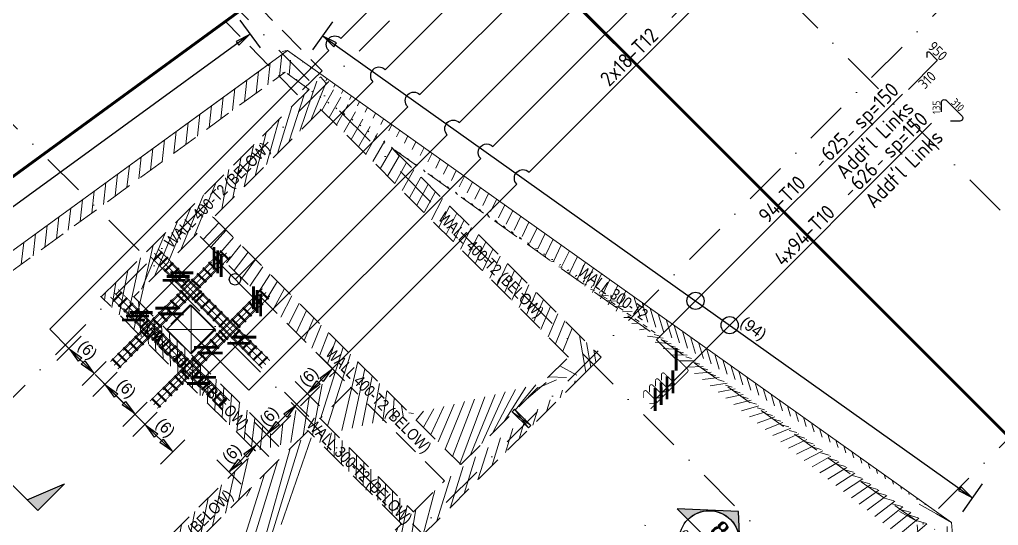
# Model space of a CAD drawing. Extents: x 660761725 to 1323371458, y 2734871439 to 5470067957.
# Drawn here: x 661932779 to 661949867, y 2735074902 to 2735083737 of the extents above; entities that cross this region are included whole.
import ezdxf
from ezdxf.enums import TextEntityAlignment as Align

# ---------------------------------------------------------------- set-up
doc = ezdxf.new("R2010")
doc.units = 0
for name, pattern in [('AXES', [1.95, 1.2, -0.25, 0.25, -0.25]), ('CENTER2', [28.575000000000003, 19.05, -3.175, 3.175, -3.175]), ('Hidden', [714.375, 476.25, -238.125]), ('sbp_axis_short', [10, 5, -2.5, 0, -2.5])]:
    doc.linetypes.add(name, pattern=pattern)
doc.layers.add('A-DETL', color=5, linetype='Continuous', lineweight=9, true_color=0x0000ff)
for name, color, linetype, lineweight in [('A-FLOR', 7, 'Continuous', 15), ('A-FLOR-PATT', 7, 'Continuous', 15), ('A-GENM', 7, 'Continuous', 9), ('A-ROOF', 7, 'Continuous', 15), ('A-WALL', 7, 'Continuous', 15), ('A-WALL-IDEN', 7, 'Continuous', 9), ('S-GRID', 7, 'Continuous', 9), ('S-MATCH LNE', 5, 'CENTER2', 40), ('S-STRS', 7, 'Continuous', 9)]:
    doc.layers.add(name, color=color, linetype=linetype, lineweight=lineweight)
for name, color, linetype in [('S-AXIS', 20, 'AXES'), ('S-RBAR-T10', 11, 'Continuous'), ('S-RBAR-T12', 151, 'Continuous'), ('S-RBAR-T20', 10, 'Continuous'), ('S-RDIMO', 8, 'Continuous'), ('S-RSYMB', 7, 'Continuous'), ('S-SCEL-INDT', 222, 'Continuous'), ('S-SIMPLETEXT', 7, 'Continuous'), ('S-TXT', 3, 'Continuous')]:
    doc.layers.add(name, color=color, linetype=linetype)
doc.styles.add('Arial Narrow_1', font='ARIALN.TTF', dxfattribs={"height": 199.9999999999998})
doc.styles.add('ARMACAD', font='isocp.shx')
doc.styles.add('ROMANS', font='romans.shx')
doc.styles.add('ROMANT', font='romant')
pattern_1 = [(74.99999999999999, (0, 0), (-153.3407249233896, 41.08752341002518), [])]

# ---------------------------------------------------------------- blocks, each defined once
blk = doc.blocks.new('I am… All Range.')
at = {"layer": 'S-GRID', "color": 8, "linetype": 'sbp_axis_short', "lineweight": 13, "ltscale": 150}
for p, q in [((662699205.5044558, 2734567163.969937), (662676662.055647, 2734589707.418746)), ((662618010.1861551, 2734519029.21969), (662684113.7569702, 2734585132.790505)), ((662671765.3411871, 2734584810.704287), (662694307.7183684, 2734562268.327105)), ((662668795.4927062, 2734581840.855805), (662691337.8698875, 2734559298.478624)), ((662622712.44625, 2734514326.959595), (662688816.0170653, 2734580430.53041)), ((662627061.1529542, 2734509978.252891), (662693164.7237693, 2734576081.823706))]:
    blk.add_line(p, q, dxfattribs=at)
blk = doc.blocks.new('*U1141')
at = {"layer": 'S-SCEL-INDT'}
blk.add_line((-1.598034076772778e-05, -9.017526509425661), (-4.236298395894313e-05, 0), dxfattribs=at)
blk.add_lwpolyline([(-1.598034251388655e-05, -9.017526509426535), (-2.729673832266011e-05, -5.517526509764139), (8.74998401881464, -9.017498218424205), (-1.598034251388655e-05, -9.017526509426535)], dxfattribs=at)
blk.add_solid([(8.749984018815223, -9.017498218424496), (-1.598034076772778e-05, -9.017526509423043), (4.374978361036412, -7.267512364094754), (-2.729674239717861e-05, -5.517526509763265)], dxfattribs=at)
blk = doc.blocks.new('*U1143')
at = {"layer": 'S-SCEL-INDT'}
h = blk.add_hatch(color=256, dxfattribs=at)
edge = h.paths.add_edge_path()
edge.add_line((7.000001906104444, 2.263283386128023e-05), (10.50000190576247, 3.394924715394154e-05))
edge.add_line((10.50000190576247, 3.394924715394154e-05), (-2.921335544670001e-05, 9.624999999075953))
edge.add_line((-2.921335544670001e-05, 9.624999999075953), (-10.49999809220753, -3.394923260202631e-05))
edge.add_line((-10.49999809220753, -3.394923260202631e-05), (-6.999998092549504, -2.263281203340739e-05))
edge.add_arc((1.90677747013979e-06, 1.091277068709939e-11), 6.999999999363562, 0.00018525217620890544, 180.0001852521762, ccw=False)
at = {"layer": 'S-SCEL-INDT', "color": 2, "linetype": 'Continuous'}
blk.add_line((-6.999999999228748, 4.272327350918204e-05), (6.999999999228748, -4.272327350918204e-05), dxfattribs=at)
at = {"layer": 'S-SCEL-INDT'}
blk.add_line((13.40845287412958, 4.901550710201263e-05), (7.000001906104444, 2.263283386128023e-05), dxfattribs=at)
blk.add_lwpolyline([(7.000001906104444, 2.263283386128023e-05), (10.50000190576247, 3.394924715394154e-05), (-2.921335544670001e-05, 9.624999999075953), (-10.49999809220753, -3.394923260202631e-05), (-6.999998092549504, -2.263281203340739e-05, -0.9999999999999999)], format="xyb", close=True, dxfattribs=at)
for centre, radius in [((0, 0), 6.999999999370188), ((0, -1.906788384076208e-06), 6.99999999936)]:
    blk.add_circle(centre, radius, dxfattribs=at)
at = {"layer": 'S-SCEL-INDT', "linetype": 'Continuous', "style": 'ROMANT', "flags": 8}
for rotation, p in [(359.9998251523294, (-9.533905540592968e-07, 3.499999999687137)), (0.0001748476705820678, (9.533905540592968e-07, 3.499943417606119))]:
    blk.add_attdef('01', text='', height=4, rotation=rotation, dxfattribs=at).set_placement(p, align=Align.MIDDLE_CENTER)
at = {"layer": 'S-SCEL-INDT', "color": 3, "linetype": 'Continuous', "style": 'ROMANS', "flags": 8}
for rotation, p in [(359.9998251523294, (0, -2.974065839854546)), (0.0001748476705820678, (0, -2.97412474701559))]:
    blk.add_attdef('-', text='', height=2, rotation=rotation, dxfattribs=at).set_placement(p, align=Align.MIDDLE_CENTER)
blk = doc.blocks.new('I am… Limitless.')
at = {"layer": 'S-SCEL-INDT', "xscale": 75.00000000000088, "yscale": 75.00000000000088, "zscale": 75.00000000000088, "rotation": 45.05050549450826}
blk.add_blockref('*U1141', (662385171.0193509, 2734571946.78898), dxfattribs=at)
at = {"layer": 'S-TXT', "color": 134}
ref = blk.add_blockref('*U1143', (662397370.128556, 2734570939.46886), dxfattribs=dict(at, xscale=75.00000000000004, yscale=75.00000000000004, zscale=75.00000000000004, rotation=314.9998012006552))
ref.add_attrib('-', '0502564', dxfattribs={"layer": 'S-SCEL-INDT', "color": 3, "linetype": 'Continuous', "height": 150, "rotation": 314.9999734367988, "style": 'ROMANS'}).set_placement((662397212.4012254, 2734570781.742625), align=Align.MIDDLE_CENTER)
ref.add_attrib('01', '8', dxfattribs={"layer": 'S-SCEL-INDT', "linetype": 'Continuous', "height": 300.0000000000001, "rotation": 314.9999734367988, "style": 'ROMANT'}).set_placement((662397555.74178, 2734571125.080695), align=Align.MIDDLE_CENTER)
blk = doc.blocks.new('I am… Atomic.')
at = {"layer": 'A-FLOR-PATT', "transparency": 33554600}
h = blk.add_hatch(dxfattribs=at)
h.set_pattern_fill('ANSI31', color=8, scale=50, angle=30, style=0)
h.set_pattern_definition(pattern_1)
edge = h.paths.add_edge_path()
edge.add_line((662389967.6433319, 2734579123.010657), (662390007.8012236, 2734579503.468677))
edge.add_line((662342114.705975, 2734544592.546931), (662390007.8012234, 2734579503.468677))
edge.add_line((662363195.8073889, 2734559608.047176), (662389967.7690635, 2734579123.040917))
edge.add_line((662362417.6524743, 2734559040.823584), (662363719.8899552, 2734559990.06879))
edge.add_line((662346720.4841449, 2734547598.623516), (662362783.6519626, 2734559307.613063))
edge.add_line((662345821.5310795, 2734546943.346041), (662347578.010761, 2734548223.703842))
edge.add_line((662342292.6126368, 2734544370.997322), (662346307.4227723, 2734547297.529027))
edge.add_line((662325865.2845687, 2734528370.671522), (662342114.6925843, 2734544592.5523))
edge.add_line((662340490.7204528, 2734542572.157625), (662342149.9785906, 2734544228.604904))
edge.add_line((662339422.0417168, 2734541505.28928), (662341320.3495216, 2734543400.381265))
edge.add_line((662336597.6306283, 2734538685.662872), (662340136.8031961, 2734542218.839921))
edge.add_line((662332705.8949801, 2734534800.520002), (662336243.7133716, 2734538332.345168))
edge.add_line((662332253.0745114, 2734534348.466631), (662332782.9359009, 2734534877.430412))
edge.add_line((662326312.3910785, 2734528417.846987), (662332351.9776915, 2734534447.202265))
edge.add_line((662325865.2845687, 2734528370.671522), (662326312.3910785, 2734528417.846987))
h = blk.add_hatch(dxfattribs=at)
h.set_pattern_fill('ANSI31', color=8, scale=50, angle=30, style=0)
h.set_pattern_definition(pattern_1)
edge = h.paths.add_edge_path()
edge.add_line((662389967.6433319, 2734579123.010657), (662390007.8012236, 2734579503.468677))
edge.add_line((662390178.8400514, 2734578972.951882), (662393574.2351673, 2734576558.543434))
edge.add_line((662390389.9110394, 2734578822.862847), (662389967.7690635, 2734579123.040917))
edge.add_line((662401600.1085552, 2734571260.373601), (662390007.8012234, 2734579503.468677))
edge.add_line((662401045.2346829, 2734570742.112331), (662400996.5411683, 2734571280.666277))
edge.add_line((662400996.5411683, 2734571280.666277), (662391834.41239, 2734577795.702194))
edge.add_line((662401631.7932035, 2734570909.939), (662401600.1085552, 2734571260.373601))
edge.add_line((662398386.0115408, 2734568087.393885), (662401045.2346829, 2734570742.112331))
edge.add_line((662378065.801715, 2734545768.423274), (662383150.2610395, 2734551353.010825))
edge.add_line((662383150.2610395, 2734551353.010825), (662388234.7203641, 2734556937.598375))
edge.add_line((662388234.7203641, 2734556937.598375), (662393319.1796887, 2734562522.185926))
edge.add_line((662393319.1796887, 2734562522.185926), (662398403.6390133, 2734568106.773477))
edge.add_line((662377177.0145457, 2734544792.211362), (662378389.7704264, 2734546124.258873))
edge.add_line((662345219.5168241, 2734509691.243385), (662350637.7770958, 2734515642.46591))
edge.add_line((662350637.7770958, 2734515642.46591), (662356056.0373675, 2734521593.688435))
edge.add_line((662356056.0373675, 2734521593.688435), (662361474.2976393, 2734527544.91096))
edge.add_line((662361474.2976393, 2734527544.91096), (662366892.5579109, 2734533496.133485))
edge.add_line((662366892.5579109, 2734533496.133485), (662372310.8181826, 2734539447.35601))
edge.add_line((662372310.8181826, 2734539447.35601), (662377729.0784543, 2734545398.578536))
edge.add_line((662345267.5598451, 2734509156.384884), (662400082.3408674, 2734569362.972085))
edge.add_line((662401418.6805061, 2734570690.601139), (662400941.3227103, 2734570214.051982))
edge.add_line((662400082.3408674, 2734569362.972085), (662401631.7932035, 2734570909.939))
h = blk.add_hatch(dxfattribs=at)
h.set_pattern_fill('ANSI31', color=8, scale=50, angle=30, style=0)
h.set_pattern_definition(pattern_1)
h.paths.add_polyline_path([(662390598.7475477, 2734578465.579719), (662388715.9077953, 2734576585.929477), (662393033.5280749, 2734572268.306242), (662394916.3678274, 2734574147.956483)], flags=16)
h.paths.add_polyline_path([(662390839.3164489, 2734573896.731206), (662388432.7739979, 2734576303.275305), (662387325.0130155, 2734575197.390858), (662389731.5554665, 2734572790.846759)], flags=16)
h.paths.add_polyline_path([(662390368.5953544, 2734572861.041639), (662386723.2477131, 2734569221.869177), (662388351.2029004, 2734567593.912876), (662391996.5505418, 2734571233.085337)], flags=16)
edge = h.paths.add_edge_path()
edge.add_line((662387041.8903742, 2734575480.513693), (662390592.252198, 2734579033.96361))
edge.add_line((662390595.7468959, 2734579030.091289), (662391834.41239, 2734577795.702194))
edge.add_line((662387041.8903742, 2734575480.513693), (662386758.7565768, 2734575197.859521))
edge.add_line((662389448.4216691, 2734572508.192587), (662386758.7565768, 2734575197.859521))
edge.add_line((662388351.1917443, 2734567028.135869), (662386156.9912745, 2734569222.337841))
edge.add_line((662386156.9912745, 2734569222.337841), (662386440.1250719, 2734569504.992013))
edge.add_line((662386440.1250719, 2734569504.992013), (662389448.4216691, 2734572508.192587))
edge.add_line((662395199.4904686, 2734573864.833648), (662388634.3255417, 2734567310.790041))
edge.add_line((662388351.1917443, 2734567028.135869), (662388634.3255417, 2734567310.790041))
edge.add_line((662390580.9457026, 2734573073.032268), (662392208.9008899, 2734571445.075966))
edge.add_line((662392208.9008899, 2734571445.075966), (662392750.3942775, 2734571985.65207))
edge.add_line((662395199.4904686, 2734573864.833648), (662395482.624266, 2734574147.48782))
edge.add_line((662391834.41239, 2734577795.702194), (662395482.624266, 2734574147.48782))
edge.add_line((662392750.3942775, 2734571985.65207), (662391122.4390903, 2734573613.608371))
at = {"layer": 'A-DETL', "color": 8, "linetype": 'Hidden', "lineweight": 9}
for p, q in [((662363195.8073889, 2734559608.047176), (662389967.7690635, 2734579123.040917)), ((662389967.6433319, 2734579123.010657), (662389919.3195813, 2734579111.380624)), ((662390389.9110394, 2734578822.862847), (662389967.7690635, 2734579123.040917)), ((662390592.252198, 2734579033.96361), (662390561.8434571, 2734579023.801381)), ((662390592.252198, 2734579033.96361), (662390577.8165231, 2734579039.74738)), ((662390672.3216735, 2734578945.242155), (662390592.252198, 2734579033.96361)), ((662387041.8903742, 2734575480.513693), (662390389.9110394, 2734578822.862847)), ((662390345.7961742, 2734578808.120199), (662390389.9110394, 2734578822.862847)), ((662390598.7475477, 2734578465.579719), (662388715.9077953, 2734576585.929477)), ((662390598.7475477, 2734578465.579719), (662390577.8052076, 2734578473.970437)), ((662394916.3678274, 2734574147.956483), (662390598.7475477, 2734578465.579719)), ((662400996.5411683, 2734571280.666277), (662391834.41239, 2734577795.702194)), ((662391834.41239, 2734577795.702194), (662391950.5722613, 2734577666.990563)), ((662391834.41239, 2734577795.702194), (662395482.624266, 2734574147.48782)), ((662388694.9647131, 2734576594.320492), (662388715.9077953, 2734576585.929477)), ((662388715.9077953, 2734576585.929477), (662393033.5280749, 2734572268.306242)), ((662388432.7739979, 2734576303.275305), (662387325.0130155, 2734575197.390858)), ((662388432.7739979, 2734576303.275305), (662388411.8308041, 2734576311.666365)), ((662390839.3164489, 2734573896.731206), (662388432.7739979, 2734576303.275305)), ((662387041.8903742, 2734575480.513693), (662386758.7565768, 2734575197.859521)), ((662386758.7565768, 2734575197.859521), (662386737.8128828, 2734575206.250782)), ((662389448.4216691, 2734572508.192587), (662386758.7565768, 2734575197.859521)), ((662387325.0130155, 2734575197.390858), (662387304.0693852, 2734575205.782093)), ((662387325.0130155, 2734575197.390858), (662389731.5554665, 2734572790.846759)), ((662388311.1330523, 2734575061.079509), (662387886.9457616, 2734574636.892551)), ((662388322.3579613, 2734575049.835546), (662388311.1330523, 2734575061.079509)), ((662388327.2305962, 2734575054.629898), (662388311.1330523, 2734575061.079509)), ((662387886.9457616, 2734574636.892551), (662388310.4308417, 2734574212.68864)), ((662387886.9457616, 2734574636.892551), (662387902.5299001, 2734574630.64864)), ((662388310.4308417, 2734574212.68864), (662388315.4251586, 2734574217.682953)), ((662388327.0968033, 2734574206.011288), (662388310.4308417, 2734574212.68864)), ((662393033.5280749, 2734572268.306242), (662394916.3678274, 2734574147.956483)), ((662394916.3678274, 2734574147.956483), (662394895.4247582, 2734574156.347494)), ((662395199.4904686, 2734573864.833648), (662395482.624266, 2734574147.48782)), ((662395482.624266, 2734574147.48782), (662395461.6812607, 2734574155.878805)), ((662395199.4904686, 2734573864.833648), (662388634.3255417, 2734567310.790041)), ((662389731.5554665, 2734572790.846759), (662390839.3164489, 2734573896.731206)), ((662390839.3164489, 2734573896.731206), (662390818.3728489, 2734573905.122429)), ((662391122.4390903, 2734573613.608371), (662390580.9457026, 2734573073.032268)), ((662391101.4954424, 2734573621.999613), (662391122.4390903, 2734573613.608371)), ((662392750.3942775, 2734571985.65207), (662391122.4390903, 2734573613.608371)), ((662393931.5250624, 2734573192.526183), (662394213.8484492, 2734572909.723576)), ((662394256.0502219, 2734572952.30488), (662393931.7856586, 2734573192.335293)), ((662394256.310818, 2734572952.11399), (662393973.9874312, 2734573234.916597)), ((662394093.8177537, 2734573072.455902), (662393974.1420084, 2734573234.691609)), ((662390560.0018413, 2734573081.423595), (662390580.9457026, 2734573073.032268)), ((662390580.9457026, 2734573073.032268), (662392208.9008899, 2734571445.075966)), ((662394213.6938721, 2734572909.948564), (662394094.0181268, 2734573072.184271)), ((662390368.5953544, 2734572861.041639), (662386723.2477131, 2734569221.869177)), ((662389731.5554665, 2734572790.846759), (662389710.6114299, 2734572799.238157)), ((662390368.5953544, 2734572861.041639), (662390347.6514096, 2734572869.433)), ((662391996.5505418, 2734571233.085337), (662390368.5953544, 2734572861.041639)), ((662386440.1250719, 2734569504.992013), (662389448.4216691, 2734572508.192587)), ((662389427.477521, 2734572516.58403), (662389448.4216691, 2734572508.192587)), ((662393033.5280749, 2734572268.306242), (662393012.5842638, 2734572276.697549)), ((662392208.9008899, 2734571445.075966), (662392750.3942775, 2734571985.65207)), ((662392729.4503548, 2734571994.043422), (662392750.3942775, 2734571985.65207)), ((662401339.1151016, 2734571406.376296), (662401035.0784053, 2734571576.457868)), ((662401035.0784053, 2734571576.457868), (662401339.1151016, 2734571406.376296)), ((662392208.9008899, 2734571445.075966), (662392187.9567537, 2734571453.467403)), ((662400692.5033965, 2734571450.748451), (662400996.5411683, 2734571280.666277)), ((662400996.5411683, 2734571280.666277), (662400692.5033965, 2734571450.748451)), ((662401339.1151016, 2734571406.376296), (662401599.707209, 2734571260.598119)), ((662388351.2029004, 2734567593.912876), (662391996.5505418, 2734571233.085337)), ((662391975.606322, 2734571241.476808), (662391996.5505418, 2734571233.085337)), ((662401045.2346829, 2734570742.112331), (662400996.5411683, 2734571280.666277)), ((662396241.994628, 2734571211.424737), (662396262.9383746, 2734571203.033456))]:
    blk.add_line(p, q, dxfattribs=at)
at = {"layer": 'A-DETL', "linetype": 'Hidden', "lineweight": 9}
for p, q in [((662393931.5468823, 2734573192.512042), (662393973.9656113, 2734573234.930738)), ((662394213.8702691, 2734572909.709435), (662394256.2889981, 2734572952.12813)), ((662394213.8702691, 2734572909.709435), (662394256.2889981, 2734572952.12813)), ((662394235.0796336, 2734572930.918783), (662394234.7673159, 2734572931.043915)), ((662394235.0796336, 2734572930.918783), (662394236.426416, 2734572930.379183))]:
    blk.add_line(p, q, dxfattribs=at)
at = {"layer": 'A-DETL', "color": 8, "linetype": 'Hidden', "lineweight": 9}
blk.add_lwpolyline([(662389415.5158564, 2734580367.330157), (662390614.7641478, 2734579143.749458), (662390184.5302789, 2734578725.533085), (662388925.8892986, 2734580009.711539)], dxfattribs=at)
for centre, major_axis, ratio, start_param, end_param in [((662393952.7562468, 2734573213.72139), (21.2311843608287, 21.19520725620868), 0.04445437008950043, 2.1710922095511, 3.160656993876222), ((662393952.7562468, 2734573213.72139), (21.23118436085985, 21.19520725624324), 0.04445437008900811, 3.160656993867411, 6.283185307178527), ((662393952.7562468, 2734573213.72139), (21.2311843609215, 21.19520725623237), 0.04445437009009007, 0.05667776648366818, 0.9705004440239036), ((662394235.0796336, 2734572930.918783), (21.23118436087368, 21.19520725623725), 0.04445437009120011, 3.160656993876969, 6.283185307148917), ((662394235.0796336, 2734572930.918783), (21.23118436092627, 21.19520725623817), 0.04445437008888063, 0.06469004619195395, 0.2339863099535608), ((662394235.0796336, 2734572930.918783), (21.23118436080762, 21.19520725626047), 0.0444543700912432, 2.907606343632819, 3.160656993829649)]:
    blk.add_ellipse(centre, major_axis=major_axis, ratio=ratio, start_param=start_param, end_param=end_param, dxfattribs=at)
at = {"layer": 'A-GENM', "color": 8}
for points in [[(662388327.2305962, 2734575054.629898), (662388327.2138625, 2734574205.964387)], [(662388751.914558, 2734574629.945645), (662387902.5299001, 2734574630.64864)]]:
    blk.add_lwpolyline(points, dxfattribs=at)
at = {"layer": 'A-ROOF', "color": 8, "lineweight": 13}
for p, q in [((662389966.2091329, 2734579493.458746), (662390007.6754917, 2734579503.438417)), ((662401600.1085552, 2734571260.373601), (662390007.8012234, 2734579503.468677)), ((662389680.6962347, 2734579264.969228), (662342118.9841868, 2734544586.677794)), ((662387902.5299001, 2734574630.64864), (662388327.2305962, 2734575054.629898)), ((662388734.6181326, 2734574636.875597), (662388322.392976, 2734575049.800472)), ((662388327.2305962, 2734575054.629898), (662388751.914558, 2734574629.945645)), ((662388327.2138621, 2734574205.964387), (662387902.5299001, 2734574630.64864)), ((662388315.4602314, 2734574217.718026), (662388734.6181326, 2734574636.875597)), ((662388751.914558, 2734574629.945645), (662388327.2138621, 2734574205.964387)), ((662388751.914558, 2734574629.945645), (662388734.6181326, 2734574636.875597)), ((662401631.7932035, 2734570909.939), (662401600.1085552, 2734571260.373601))]:
    blk.add_line(p, q, dxfattribs=at)
at = {"layer": 'A-WALL', "color": 8, "lineweight": 13}
for p, q in [((662342114.705975, 2734544592.546931), (662390007.8012234, 2734579503.468677)), ((662390007.6754918, 2734579503.438417), (662389917.7598916, 2734579481.798512))]:
    blk.add_line(p, q, dxfattribs=at)
at = {"layer": 'S-MATCH LNE', "ltscale": 50, "const_width": 50}
for points in [[(662361713.0110677, 2734560133.682059), (662392634.5624754, 2734582718.491432)], [(662392634.5624754, 2734582718.491432), (662410357.5035155, 2734564995.550393)]]:
    blk.add_lwpolyline(points, dxfattribs=at)
at = {"layer": 'A-WALL-IDEN', "color": 8, "char_height": 199.9999999999998, "attachment_point": 1, "style": 'Arial Narrow_1'}
for s, insert, width, rotation in [('WALL 400-T2 (BELOW)', (662387842.4212717, 2734576179.910843), 3070.463124999997, 45.00000000000009), ('WALL 400-T2 (BELOW)', (662392766.9242504, 2734576699.614223), 3070.463124999997, 314.99999999999983), ('WALL 300-T2', (662395172.6044979, 2734575759.863801), 1771.729374999998, 324.5840065665538), ('WALL 400-T2 (BELOW)', (662387615.9619447, 2734574744.153378), 3070.463124999997, 314.99999999999983), ('WALL 400-T2 (BELOW)', (662390801.6558517, 2734574337.389121), 3070.463124999997, 315.0000000000053), ('WALL 300-T2 (BELOW)', (662390469.7319992, 2734573092.464851), 3070.463124999997, 314.9999999999999), ('WALL 400-T2 (BELOW)', (662387194.9907339, 2734570112.629512), 3070.463124999997, 45.00000000000009)]:
    blk.add_mtext(s, dxfattribs=dict(at, insert=insert, width=width, rotation=rotation))
blk = doc.blocks.new('cadf_04')
at = {"color": 8, "const_width": 0.5000000000000002}
blk.add_lwpolyline([(1.414213560521603, 1.414213564246893), (-1.414213556796312, -1.414213556796312)], dxfattribs=at)
blk = doc.blocks.new('CADF_02')
at = {"color": 0}
blk.add_lwpolyline([(0, 0), (2.5, -0.4166666679084301), (2.5, 0.4166666679084301)], close=True, dxfattribs=at)
blk = doc.blocks.new('cadf_03')
at = {"color": 8}
blk.add_lwpolyline([(-3.725290298461914e-09, 2.99999999627471), (3.725290298461914e-09, -3.000000007450581)], dxfattribs=at)
blk.add_blockref('CADF_02', (0.2513523101806641, 0), dxfattribs=at)
blk = doc.blocks.new('cadf_10')
at = {"color": 1}
for p, q in [((-4.158496580606208, 1.201089783226742), (-5.644468778018359, 1.201089783226742)), ((4.158496580606207, 1.201089783226742), (5.644468778018359, 1.201089783226742))]:
    blk.add_line(p, q, dxfattribs=at)
at = {"style": 'ARMACAD'}
for tag, p in [('$COM1', (-10.93526643674234, 2.542619974829577)), ('$COM2', (-9.757982686735758, -5.302973364669228))]:
    blk.add_attdef(tag, text='', height=3.5, dxfattribs=at).set_placement(p, align=Align.BOTTOM_RIGHT)
at = {"color": 1, "style": 'ARMACAD'}
blk.add_attdef('$NUM', text='', height=3.5, dxfattribs=at).set_placement((0, 0), align=Align.CENTER)
blk = doc.blocks.new('*U829', base_point=(661952255.7294585, 2735078328.718922))
at = {"layer": 'S-RSYMB'}
blk.add_lwpolyline([(661952402.1499557, 2735078558.870764), (661952402.1510106, 2735078635.20399, -0.6681786379192989), (661952442.5470216, 2735078651.935912), (661952569.3882624, 2735078525.091166, -0.414213562373095), (661952569.3877997, 2735078491.626206), (661952076.3188512, 2735077998.570881)], format="xyb", dxfattribs=at)
at = {"layer": 'S-RSYMB', "style": 'ARMACAD'}
for tag, rotation, p in [('D0', 314.9992084268593, (661952587.2860453, 2735078669.829696)), ('D1', 44.99920846283354, (661952404.1694819, 2735078163.78014))]:
    blk.add_attdef(tag, text='', height=180, rotation=rotation, dxfattribs=at).set_placement(p, align=Align.MIDDLE_CENTER)
blk = doc.blocks.new('*U830', base_point=(661948767.9229956, 2735082071.919339))
at = {"layer": 'S-RSYMB'}
blk.add_lwpolyline([(661948767.9229956, 2735082043.935355), (661948767.9252671, 2735082208.429496, -0.6681786379192989), (661948854.9765754, 2735082244.485919), (661949127.9879361, 2735081971.467014, -0.6681786379192989), (661949091.9291072, 2735081884.416703), (661948927.434967, 2735081884.418975)], format="xyb", dxfattribs=at)
at = {"layer": 'S-RSYMB', "style": 'ARMACAD'}
for tag, rotation, p in [('D0', 89.9992087908866, (661948681.6741314, 2735082126.183617)), ('D1', 314.9992084724088, (661949052.4710582, 2735082168.963584))]:
    blk.add_attdef(tag, text='', height=134.9999999655032, rotation=rotation, dxfattribs=at).set_placement(p, align=Align.MIDDLE_CENTER)

msp = doc.modelspace()

# ---------------------------------------------------------------- linework, layer by layer
at = {"layer": 'A-FLOR', "color": 8}
msp.add_line((661936196.3911006, 2735078297.259738), (661936194.8931937, 2735078295.761832), dxfattribs=at)
at = {"layer": 'S-RBAR-T10', "const_width": 16}
for points in [[(661944222.0933446, 2735077674.067557), (661944222.0947264, 2735077774.067557, -0.6681786379192989), (661944275.0153393, 2735077795.987137), (661944441.1831373, 2735077629.814747, -0.414213562373095), (661944441.1825312, 2735077585.974127), (661943795.2397689, 2735076940.049212)], [(661943983.3677691, 2735077435.337379), (661943983.36915, 2735077535.337379, -0.6681786379192989), (661944036.2897633, 2735077557.256957), (661944202.2600278, 2735077391.282107, -0.6681786379192989), (661944180.3389863, 2735077338.3621), (661944080.3389868, 2735077338.363481)], [(661943880.2507046, 2735077332.223163), (661943880.2520865, 2735077432.223164, -0.6681786379192989), (661943933.1726998, 2735077454.142743), (661944099.1429638, 2735077288.167892, -0.6681786379192989), (661944077.2219228, 2735077235.247885), (661943977.2219223, 2735077235.249266)], [(661943674.0165771, 2735077125.994734), (661943674.017958, 2735077225.994734, -0.6681786379192989), (661943726.9385713, 2735077247.914313), (661943892.9088358, 2735077081.939463, -0.6681786379192989), (661943870.9877948, 2735077029.019455), (661943770.9877943, 2735077029.020836)], [(661943777.1336406, 2735077229.108949), (661943777.1350225, 2735077329.108949, -0.6681786379192989), (661943830.0556349, 2735077351.028528), (661943996.0259002, 2735077185.053678, -0.6681786379192989), (661943974.1048583, 2735077132.13367), (661943874.1048592, 2735077132.135052)]]:
    msp.add_lwpolyline(points, format="xyb", dxfattribs=at)
at = {"layer": 'S-RBAR-T12'}
for p, q in [((661935112.6535703, 2735079534.3918924), (661935265.3886414, 2735079687.1269517)), ((661935123.9672784, 2735079523.078183), (661935276.7023494, 2735079675.8132424)), ((661936337.4153779, 2735079452.928863), (661936184.6803193, 2735079605.663935)), ((661936425.0966225, 2735079540.6101), (661936272.3615638, 2735079693.345172)), ((661936436.4103315, 2735079551.923808), (661936283.6752728, 2735079704.65888)), ((661935208.3836455, 2735079438.658776), (661935361.1187166, 2735079591.3938346)), ((661935219.6973536, 2735079427.3450665), (661935372.4324247, 2735079580.0801253)), ((661935304.1137198, 2735079342.9256587), (661935456.8487923, 2735079495.6607156)), ((661935315.4274276, 2735079331.6119494), (661935468.1625001, 2735079484.3470063)), ((661936227.1067153, 2735079342.6202097), (661936074.3716567, 2735079495.355282)), ((661936238.4204243, 2735079353.933918), (661936085.6853657, 2735079506.66899)), ((661936326.1016688, 2735079441.6151547), (661936173.3666103, 2735079594.350227)), ((661935399.8437952, 2735079247.1925406), (661935552.5788667, 2735079399.9275975)), ((661935411.1575032, 2735079235.8788314), (661935563.8925748, 2735079388.6138883)), ((661935495.5738704, 2735079151.4594226), (661935648.3089415, 2735079304.194482)), ((661935506.8875785, 2735079140.1457133), (661935659.6226496, 2735079292.8807726)), ((661936029.1168083, 2735079144.6303186), (661935876.3817496, 2735079297.365391)), ((661936040.4305173, 2735079155.944027), (661935887.6954587, 2735079308.679099)), ((661936128.1117618, 2735079243.6252646), (661935975.3767031, 2735079396.360336)), ((661936139.4254708, 2735079254.938973), (661935986.6904122, 2735079407.674044)), ((661935587.3223857, 2735079059.723037), (661935740.057457, 2735079212.4580946)), ((661935598.6360937, 2735079048.4093275), (661935751.371165, 2735079201.1443853)), ((661935930.1218548, 2735079045.635374), (661935777.3867961, 2735079198.3704457)), ((661935941.4355638, 2735079056.9490824), (661935788.7005051, 2735079209.684154)), ((661934557.6764661, 2735078979.4148355), (661934404.9413947, 2735078826.6797776)), ((661934568.9901742, 2735078968.101126), (661934416.2551028, 2735078815.3660684)), ((661935669.0761086, 2735078784.5896497), (661935516.34105, 2735078937.324721)), ((661935680.3898176, 2735078795.903358), (661935527.654759, 2735078948.638429)), ((661935728.3846775, 2735078844.070095), (661935575.64962, 2735078996.805166)), ((661935739.6983865, 2735078855.3838034), (661935586.9633291, 2735079008.118874)), ((661935787.5336599, 2735078846.7838225), (661935946.6326929, 2735079005.8828406)), ((661935798.847368, 2735078835.4701133), (661935957.946401, 2735078994.5691314)), ((661935833.3816704, 2735078801.3599696), (661935992.4807031, 2735078960.4589896)), ((661935844.6953784, 2735078790.0462604), (661936003.7944112, 2735078949.1452804)), ((661936966.3993605, 2735078999.307316), (661937119.1344192, 2735078846.5722446)), ((661936977.7130696, 2735079010.621024), (661937130.4481282, 2735078857.885953)), ((661934653.4095751, 2735078883.6847525), (661934500.6745037, 2735078730.9496946)), ((661934664.7232832, 2735078872.371043), (661934511.9882118, 2735078719.6359854)), ((661934749.1426846, 2735078787.9546695), (661934596.4076141, 2735078635.2196107)), ((661934760.4563926, 2735078776.64096), (661934607.7213222, 2735078623.9059014)), ((661935563.010087, 2735078678.523637), (661935410.2750283, 2735078831.258709)), ((661935574.323796, 2735078689.837345), (661935421.5887374, 2735078842.5724173)), ((661935939.447683, 2735078695.2939487), (661936098.5467159, 2735078854.3929687)), ((661935950.761391, 2735078683.9802394), (661936109.8604239, 2735078843.0792594)), ((661936045.5136957, 2735078589.2279267), (661936204.6127285, 2735078748.3269477)), ((661936768.4094534, 2735078801.3174257), (661936921.144512, 2735078648.582354)), ((661936779.7231624, 2735078812.631134), (661936932.4582211, 2735078659.8960624)), ((661936867.404407, 2735078900.312371), (661937020.1394656, 2735078747.5772986)), ((661936878.718116, 2735078911.626079), (661937031.4531746, 2735078758.891007)), ((661934844.8757945, 2735078692.2245865), (661934692.1407241, 2735078539.4895277)), ((661934856.1895026, 2735078680.910877), (661934703.4544321, 2735078528.1758184)), ((661934940.6089044, 2735078596.4945025), (661934787.8738326, 2735078443.7594447)), ((661934951.9226124, 2735078585.1807933), (661934799.1875407, 2735078432.4457355)), ((661935350.8780437, 2735078466.391612), (661935198.142985, 2735078619.1266828)), ((661935362.1917527, 2735078477.7053204), (661935209.456694, 2735078630.440391)), ((661935456.9440653, 2735078572.457625), (661935304.2090067, 2735078725.1926956)), ((661935468.2577744, 2735078583.771333), (661935315.5227157, 2735078736.506404)), ((661936056.8274038, 2735078577.9142175), (661936215.9264365, 2735078737.0132384)), ((661936151.5797085, 2735078483.161906), (661936310.6787412, 2735078642.260926)), ((661936162.8934165, 2735078471.8481965), (661936321.9924493, 2735078630.9472165)), ((661936570.4195464, 2735078603.3275347), (661936723.154605, 2735078450.592464)), ((661936581.7332554, 2735078614.641243), (661936734.468314, 2735078461.9061723)), ((661936669.4144999, 2735078702.3224797), (661936822.1495585, 2735078549.587409)), ((661936680.7282089, 2735078713.636188), (661936833.4632676, 2735078560.9011173)), ((661935032.3452828, 2735078504.7459807), (661934879.6102113, 2735078352.0109215)), ((661935043.6589909, 2735078493.4322715), (661934890.9239193, 2735078340.697212)), ((661935244.812022, 2735078360.3255987), (661935092.0769634, 2735078513.060671)), ((661935256.125731, 2735078371.639307), (661935103.3906724, 2735078524.374379)), ((661936257.6457212, 2735078377.095884), (661936416.744754, 2735078536.194904)), ((661936268.9594293, 2735078365.7821746), (661936428.058462, 2735078524.8811946)), ((661936471.4245929, 2735078504.3325896), (661936624.1596514, 2735078351.597519)), ((661936482.7383019, 2735078515.646298), (661936635.4733604, 2735078362.911227)), ((661935035.1192069, 2735078150.632802), (661934882.3841482, 2735078303.3678727)), ((661935046.4329159, 2735078161.9465103), (661934893.6978573, 2735078314.681581)), ((661935245.28448, 2735078304.5346875), (661935086.1854478, 2735078145.4356685)), ((661935256.598188, 2735078293.2209783), (661935097.4991559, 2735078134.121959)), ((661935294.1209027, 2735078255.6982584), (661935135.0218699, 2735078096.59924)), ((661935305.4346107, 2735078244.384549), (661935146.335578, 2735078085.2855306)), ((661936205.8660253, 2735078247.3376946), (661936358.6010839, 2735078094.602624)), ((661936217.1797343, 2735078258.651403), (661936369.9147929, 2735078105.9163322)), ((661936257.6809496, 2735078299.152615), (661936410.4160078, 2735078146.417544)), ((661936268.9946586, 2735078310.4663234), (661936421.7297168, 2735078157.731252)), ((661936474.1985172, 2735078172.8468294), (661936626.9335887, 2735078325.5818887)), ((661936485.5122253, 2735078161.53312), (661936638.2472968, 2735078314.2681794)), ((661936565.9348956, 2735078081.0983067), (661936718.6699675, 2735078233.8333645)), ((661934837.1292998, 2735077952.642912), (661934684.3942412, 2735078105.3779826)), ((661934848.4430088, 2735077963.95662), (661934695.7079502, 2735078116.691691)), ((661934936.1242534, 2735078051.637857), (661934783.3891947, 2735078204.3729277)), ((661934947.4379624, 2735078062.9515653), (661934794.7029037, 2735078215.686636)), ((661935400.1869153, 2735078149.6322365), (661935241.0878826, 2735077990.5332174)), ((661935411.5006233, 2735078138.318527), (661935252.4015907, 2735077979.219508)), ((661936099.8000036, 2735078141.271682), (661936252.5350622, 2735077988.536611)), ((661936111.1137127, 2735078152.58539), (661936263.8487712, 2735077999.8503194)), ((661936577.2486037, 2735078069.7845974), (661936729.9836756, 2735078222.519655)), ((661936661.6680056, 2735077985.3682237), (661936814.403076, 2735078138.1032815)), ((661936672.9817137, 2735077974.0545144), (661936825.7167841, 2735078126.7895722)), ((661934639.1393927, 2735077754.653021), (661934486.4043341, 2735077907.388093)), ((661934650.4531018, 2735077765.966729), (661934497.7180431, 2735077918.7018013)), ((661934738.1343462, 2735077853.647966), (661934585.3992877, 2735078006.383038)), ((661934749.4480553, 2735077864.961674), (661934596.7129967, 2735078017.6967463)), ((661935506.252928, 2735078043.5662146), (661935347.1538954, 2735077884.4671965)), ((661935517.5666361, 2735078032.2525053), (661935358.4676034, 2735077873.153487)), ((661935612.3189408, 2735077937.5001936), (661935453.2199081, 2735077778.4011745)), ((661935623.6326488, 2735077926.1864843), (661935464.5336162, 2735077767.0874653)), ((661935887.6679604, 2735077929.139657), (661936040.4030188, 2735077776.404586)), ((661935898.9816694, 2735077940.4533653), (661936051.7167279, 2735077787.718294)), ((661935993.733982, 2735078035.20567), (661936146.4690405, 2735077882.4705977)), ((661936005.047691, 2735078046.519378), (661936157.7827495, 2735077893.784306)), ((661936757.4011155, 2735077889.6381397), (661936910.136186, 2735078042.3731995)), ((661936768.7148236, 2735077878.3244305), (661936921.4498941, 2735078031.05949)), ((661936853.134225, 2735077793.9080577), (661937005.8692964, 2735077946.6431155)), ((661936864.4479331, 2735077782.5943484), (661937017.1830045, 2735077935.3294063)), ((661934540.1444392, 2735077655.658076), (661934387.4093806, 2735077808.393147)), ((661934551.4581482, 2735077666.971784), (661934398.7230896, 2735077819.7068553)), ((661935718.3849535, 2735077831.4341717), (661935559.2859207, 2735077672.3351526)), ((661935729.6986616, 2735077820.1204624), (661935570.5996288, 2735077661.0214434)), ((661935781.6019387, 2735077823.0736437), (661935934.3369973, 2735077670.338573)), ((661935792.9156477, 2735077834.387352), (661935945.6507063, 2735077681.6522813)), ((661936948.867334, 2735077698.1779747), (661937101.6024054, 2735077850.9130325)), ((661936960.1810421, 2735077686.8642654), (661937112.9161135, 2735077839.5993233)), ((661935576.421945, 2735077609.330018), (661935729.1570036, 2735077456.594946)), ((661935587.735654, 2735077620.6437263), (661935740.4707127, 2735077467.908654)), ((661935919.2214144, 2735077617.869774), (661935766.4863431, 2735077465.1347146)), ((661935930.5351225, 2735077606.5560646), (661935777.8000512, 2735077453.8210053)), ((661935378.432038, 2735077411.340127), (661935531.1670966, 2735077258.605056)), ((661935389.745747, 2735077422.6538353), (661935542.4808056, 2735077269.918764)), ((661935477.4269915, 2735077510.335073), (661935630.1620501, 2735077357.600001)), ((661935488.7407005, 2735077521.6487813), (661935641.4757591, 2735077368.913709)), ((661936010.9699297, 2735077526.1333876), (661935858.2348585, 2735077373.398329)), ((661936022.2836378, 2735077514.8196783), (661935869.5485666, 2735077362.0846195)), ((661936106.7000048, 2735077430.4002695), (661935953.9649334, 2735077277.6652117)), ((661936118.0137129, 2735077419.0865602), (661935965.2786415, 2735077266.3515024)), ((661935180.4421308, 2735077213.350237), (661935333.1771895, 2735077060.6151648)), ((661935191.7558398, 2735077224.663945), (661935344.4908985, 2735077071.928873)), ((661935279.4370843, 2735077312.345182), (661935432.172143, 2735077159.61011)), ((661935290.7507933, 2735077323.6588902), (661935443.485852, 2735077170.923818)), ((661936202.4300805, 2735077334.6671515), (661936049.695008, 2735077181.9320936)), ((661936213.7437884, 2735077323.353442), (661936061.0087159, 2735077170.6183844)), ((661936298.1601546, 2735077238.9340334), (661936145.4250835, 2735077086.1989746)), ((661936309.4738626, 2735077227.620324), (661936156.7387916, 2735077074.8852654)), ((661935081.4471773, 2735077114.355292), (661935234.182236, 2735076961.6202197)), ((661935092.7608863, 2735077125.669), (661935245.495945, 2735076972.933928)), ((661936393.8902298, 2735077143.200917), (661936241.1551588, 2735076990.4658585)), ((661936405.2039379, 2735077131.8872075), (661936252.4688668, 2735076979.152149))]:
    msp.add_line(p, q, dxfattribs=at)
at = {"layer": 'S-RBAR-T12', "const_width": 16}
for points in [[(661936133.8017665, 2735079499.383057), (661934592.3119467, 2735077957.893366)], [(661935399.2494328, 2735079500.116255), (661936921.6236036, 2735077977.741955)], [(661936232.0022812, 2735079401.182533), (661934690.5124615, 2735077859.692843)], [(661936816.107014, 2735077872.225375), (661935292.8489596, 2735079395.483558)], [(661936220.0548224, 2735077276.173429), (661934696.796768, 2735078799.431613)], [(661934697.6806506, 2735078798.547729), (661936220.0548224, 2735077276.173429)], [(661936822.6899507, 2735078810.494812), (661935281.2001309, 2735077269.005121)], [(661934592.164062, 2735078693.031148), (661936114.5382328, 2735077170.656849)], [(661936920.8904656, 2735078712.294288), (661935379.4006455, 2735077170.804598)]]:
    msp.add_lwpolyline(points, dxfattribs=at)
at = {"layer": 'S-RBAR-T20', "const_width": 16}
for points in [[(661934366.3689466, 2735077760.129104), (661936331.8444502, 2735079725.604443)], [(661934429.3014477, 2735077697.196599), (661936394.7769514, 2735079662.671936)], [(661934492.2339488, 2735077634.264092), (661936457.709452, 2735079599.73943)], [(661937014.8828478, 2735077646.73714), (661935068.2446254, 2735079593.375526)], [(661937077.8153538, 2735077709.669641), (661935131.1771321, 2735079656.308028)], [(661937147.1118213, 2735077778.966103), (661935200.4735997, 2735079725.604489)], [(661936382.6105335, 2735077014.465077), (661934435.9723119, 2735078961.103463)], [(661936445.5430396, 2735077077.397577), (661934498.904818, 2735079024.035964)], [(661935055.7713645, 2735077070.726626), (661937021.246867, 2735079036.201965)], [(661935118.7038643, 2735077007.794121), (661937084.179368, 2735078973.269459)], [(661935181.6363655, 2735076944.861615), (661937147.1118692, 2735078910.336953)], [(661936313.3140658, 2735076945.168615), (661934366.6758447, 2735078891.807001)]]:
    msp.add_lwpolyline(points, dxfattribs=at)
at = {"layer": 'S-RDIMO'}
for p, q in [((661936805.5439506, 2735083483.582731), (661889211.2801547, 2735048790.504526)), ((661938066.0170724, 2735083455.687478), (661949417.1581974, 2735075384.081644)), ((661934081.0842135, 2735077555.339008), (661933641.7970484, 2735077994.278397)), ((661937450.2242792, 2735076849.323466), (661938242.1933576, 2735077641.946894)), ((661937802.835992, 2735077202.220331), (661938241.8551731, 2735077641.427752)), ((661934434.045129, 2735077202.791409), (661934096.6562738, 2735077539.779277)), ((661934969.6754527, 2735076667.784477), (661934247.0084761, 2735077389.038837)), ((661934154.4607784, 2735077241.487762), (661934151.8885558, 2735077238.915986)), ((661934151.8885558, 2735077238.915986), (661934153.0046881, 2735077240.745885)), ((661934792.3813305, 2735076844.905907), (661934268.7147741, 2735077367.892142)), ((661936917.8280442, 2735076316.709129), (661937636.505681, 2735077036.326281)), ((661937094.9816787, 2735076493.971073), (661937615.355043, 2735077014.623825)), ((661935446.2738657, 2735076191.524848), (661934969.6754527, 2735076667.784477)), ((661936441.4818442, 2735075840.197241), (661936917.8280442, 2735076316.709129))]:
    msp.add_line(p, q, dxfattribs=at)
for points in [[(661933641.7970488, 2735077994.278397), (661933308.9269693, 2735078328.005832), (661938176.5343009, 2735083195.612753, -1), (661938388.6663443, 2735083407.744779), (661942804.3163462, 2735087823.394408)], [(661943462.9313502, 2735087164.779349), (661939158.4886799, 2735082860.337044, 1), (661938946.3566365, 2735082648.205018), (661934778.317038, 2735078480.165773)], [(661936540.491953, 2735079199.962255), (661939555.5487145, 2735082215.018761, -1), (661939767.6807578, 2735082427.150787), (661943984.1204914, 2735086643.590164)], [(661935889.8016882, 2735077368.681028), (661940245.515789, 2735081724.394761, -1), (661940457.6478323, 2735081936.526787), (661944574.415999, 2735086053.294606)], [(661935339.1884973, 2735078704.769854), (661936781.4007094, 2735077262.55752), (661940828.6098768, 2735081309.766347, -1), (661941040.74192, 2735081521.898373), (661945073.2772247, 2735085554.433339)], [(661938242.712503, 2735077641.427749), (661938242.2837449, 2735077641.856506), (661941460.7147194, 2735080860.287209, -1), (661941672.8467627, 2735081072.419234), (661945614.0691899, 2735085013.641328)]]:
    msp.add_lwpolyline(points, format="xyb", dxfattribs=at)
for points in [[(661944579.3876069, 2735078824.13907), (661948191.4794186, 2735082436.230882)], [(661945175.6792556, 2735078400.126092), (661948701.6317319, 2735081926.078568)], [(661936173.3471171, 2735079567.107123), (661936988.6145365, 2735078751.839633)], [(661944579.3876069, 2735078824.13907), (661943899.5940156, 2735078144.345479), (661944241.2319355, 2735077802.707559)], [(661943875.2009753, 2735077099.647812), (661945175.6792555, 2735078400.126092)]]:
    msp.add_lwpolyline(points, dxfattribs=at)
for centre, radius in [((661936540.491953, 2735079199.962255), 100), ((661944579.3876069, 2735078824.13907), 150.000000263009), ((661945175.6792556, 2735078400.126092), 150.000000263009)]:
    msp.add_circle(centre, radius, dxfattribs=at)
at = {"layer": 'S-STRS', "color": 8}
msp.add_line((661936204.8763827, 2735078305.745019), (661936186.4079118, 2735078287.27655), dxfattribs=at)

# ---------------------------------------------------------------- block references
at = {"layer": 'S-AXIS'}
for name, p in [('I am… All Range.', (-739763.2984656096, 503695.4297404289)), ('I am… Atomic.', (-452552.6789346933, 503695.4297404289)), ('I am… Limitless.', (-452552.6789346933, 503695.4297404289))]:
    msp.add_blockref(name, p, dxfattribs=at)
at = {"layer": 'S-RDIMO'}
for name, p, xscale, yscale, zscale, rotation in [('cadf_03', (661936805.5439506, 2735083483.582731), 100, 100, 100, 216.0895805092324), ('cadf_03', (661938066.0170724, 2735083455.687478), 100, 100, 100, 324.584006576739), ('cadf_04', (661936173.3471184, 2735079567.107123), -100.0000003959154, 100.0000004768372, 99.99999999999997, 314.9999975368668), ('cadf_04', (661936236.2796189, 2735079504.174617), -100.0000003959154, 100.0000004768372, 99.99999999999997, 314.9999975368668), ('cadf_04', (661936299.2121193, 2735079441.242111), -100.0000003959154, 100.0000004768372, 99.99999999999997, 314.9999975368668), ('cadf_04', (661935549.1821913, 2735079251.030857), -99.99999997444692, 100.0000004768372, 99.99999999999997, 224.9999976817569), ('cadf_04', (661935612.1146971, 2735079313.963358), -99.99999997444692, 100.0000004768372, 99.99999999999997, 224.9999976817569), ('cadf_04', (661935479.8857235, 2735079181.734395), -99.99999997444692, 100.0000004768372, 99.99999999999997, 224.9999976817569), ('cadf_04', (661936862.7495341, 2735078877.704646), -100.0000003959154, 100.0000004768372, 99.99999999999997, 314.9999975368668), ('cadf_04', (661935346.5797846, 2735078697.378568), -99.99999997444692, 100.0000004768372, 99.99999999999997, 224.9999976817569), ('cadf_04', (661936925.6820358, 2735078814.77214), -100.0000003959154, 100.0000004768372, 99.99999999999997, 314.9999975368668), ('cadf_04', (661936988.6145363, 2735078751.839634), -100.0000003959154, 100.0000004768372, 99.99999999999997, 314.9999975368668), ('cadf_04', (661934837.4261184, 2735078559.649623), -99.99999997444692, 100.0000004768372, 99.99999999999997, 224.9999976817569), ('cadf_04', (661934900.3586252, 2735078622.582124), -99.99999997444692, 100.0000004768372, 99.99999999999997, 224.9999976817569), ('cadf_04', (661935444.7802991, 2735078599.178044), -99.99999997444692, 100.0000004768372, 99.99999999999997, 224.9999976817569), ('cadf_04', (661934768.1296514, 2735078490.353162), -99.99999997444692, 100.0000004768372, 99.99999999999997, 224.9999976817569), ('cadf_04', (661936710.243153, 2735078189.122424), -99.99999997444692, 100.0000004768372, 99.99999999999997, 224.9999976817569), ('cadf_04', (661936026.6946609, 2735078012.625428), -99.99999997444692, 100.0000004768372, 99.99999999999997, 224.9999976817569), ('cadf_04', (661936604.7265633, 2735078083.605844), -99.99999997444692, 100.0000004768372, 99.99999999999997, 224.9999976817569), ('cadf_03', (661933641.7970484, 2735077994.278397), -99.99999989163916, 100.0000004768372, 99.99999999999997, 135.022689128588), ('cadf_04', (661936124.8951762, 2735077914.424904), -99.99999997444692, 100.0000004768372, 99.99999999999997, 224.9999976817569), ('cadf_03', (661934081.0842135, 2735077555.339008), -99.99999989163916, 100.0000004768372, 99.99999999999997, 315.022689128588), ('cadf_04', (661944241.2319355, 2735077802.707559), 99.99999987643265, 100, 100.0000000000002, 45.28738317443803), ('cadf_04', (661936008.6743714, 2735077487.553899), -99.99999997444692, 100.0000004768372, 99.99999999999997, 224.9999976817569), ('cadf_03', (661938241.8551731, 2735077641.427752), -99.99999999569614, 99.99999952316284, 99.99999999999997, 45.01228103768975), ('cadf_03', (661934268.7147738, 2735077367.892141), -99.99999989163916, 100.0000004768372, 99.99999999999997, 135.022689128588), ('cadf_04', (661935903.157782, 2735077382.037318), -99.99999997444692, 100.0000004768372, 99.99999999999997, 224.9999976817569), ('cadf_03', (661937802.835992, 2735077202.220331), -99.99999999569616, 99.99999952316284, 99.99999999999997, 225.0122810376898), ('cadf_04', (661944184.5478935, 2735077408.99473), 99.99999987643265, 100, 100.0000000000002, 45.28738317443803), ('cadf_04', (661943978.3180392, 2735077202.762028), 99.99999987643265, 100, 100.0000000000002, 45.28738317443803), ('cadf_04', (661944081.4351037, 2735077305.876242), 99.99999987643265, 100, 100.0000000000002, 45.28738317443803), ('cadf_03', (661934794.9543488, 2735076842.334927), -99.99999989163916, 100.0000004768372, 99.99999999999997, 315.022689128588), ('cadf_03', (661937615.3550427, 2735077014.623826), -99.99999999569614, 99.99999952316284, 99.99999999999997, 45.01228103768975), ('cadf_04', (661943875.2009753, 2735077099.647812), 99.99999987643265, 100, 100.0000000000002, 45.28738317443803), ('cadf_03', (661934969.6754527, 2735076667.784477), -99.99999989163916, 100.0000004768372, 99.99999999999997, 135.022689128588), ('cadf_03', (661937092.4102304, 2735076491.398521), -99.99999999569616, 99.99999952316284, 99.99999999999997, 225.0122810376898), ('cadf_03', (661935453.367052, 2735076184.437277), -99.99999989163916, 100.0000004768372, 99.99999999999997, 315.022689128588), ('cadf_03', (661936917.8280442, 2735076316.709129), -99.99999999569614, 99.99999952316284, 99.99999999999997, 45.01228103768975), ('cadf_03', (661936434.3929855, 2735075833.105342), -99.99999999569616, 99.99999952316284, 99.99999999999997, 225.0122810376898), ('cadf_03', (661949417.1581974, 2735075384.081644), 100, 100, 100, 144.584006576739)]:
    msp.add_blockref(name, p, dxfattribs=dict(at, xscale=xscale, yscale=yscale, zscale=zscale, rotation=rotation))
at = {"layer": 'S-RSYMB'}
for name, p, values in [('*U829', (661948474.5976783, 2735082845.290939, 1e-08), {'D0': '950', 'D1': '310'}), ('*U830', (661948871.630648, 2735082150.831356, 1e-08), {'D0': '135', 'D1': '310'})]:
    msp.add_blockref(name, p, dxfattribs=at).add_auto_attribs(values)
at = {"layer": 'S-SIMPLETEXT'}
ref = msp.add_blockref('cadf_10', (661944529.4285308, 2735084008.550232), dxfattribs=dict(at, xscale=74.99999998083786, yscale=75, zscale=75.00000000000493, rotation=44.99998454504615))
ref.add_attrib('$NUM', '612', dxfattribs={"color": 1, "height": 262.4999999999998, "rotation": 44.99998551098052, "style": 'ARMACAD', "flags": 2}).set_placement((661944529.4285544, 2735084008.550208), align=Align.CENTER)
ref.add_attrib('$COM1', '2x18-T12         sp=150', dxfattribs={"height": 262.4999999999998, "rotation": 44.99998551098052, "style": 'ARMACAD', "flags": 2}).set_placement((661945576.168718, 2735085055.290146), align=Align.RIGHT)
ref = msp.add_blockref('cadf_10', (661947099.4637414, 2735081423.764718), dxfattribs=dict(at, xscale=74.99999998083514, yscale=75, zscale=75, rotation=45))
ref.add_attrib('$NUM', '625', dxfattribs={"color": 1, "height": 262.5, "rotation": 44.99999839010895, "style": 'ARMACAD', "flags": 2}).set_placement((661947099.4637414, 2735081423.764718), align=Align.CENTER)
ref.add_attrib('$COM1', '94-T10         sp=150', dxfattribs={"height": 262.5, "rotation": 44.99999839010895, "style": 'ARMACAD', "flags": 2}).set_placement((661948151.7046622, 2735082476.005638), align=Align.RIGHT)
ref = msp.add_blockref('cadf_10', (661947609.6160547, 2735080913.612404), dxfattribs=dict(at, xscale=74.99999998083514, yscale=75, zscale=75, rotation=45))
ref.add_attrib('$NUM', '626', dxfattribs={"color": 1, "height": 262.5, "rotation": 44.99999839010895, "style": 'ARMACAD', "flags": 2}).set_placement((661947609.6160547, 2735080913.612404), align=Align.CENTER)
ref.add_attrib('$COM1', '4x94-T10         sp=150', dxfattribs={"height": 262.5, "rotation": 44.99999839010895, "style": 'ARMACAD', "flags": 2}).set_placement((661948661.8569754, 2735081965.853325), align=Align.RIGHT)

# ---------------------------------------------------------------- texts
at = {"layer": 'S-RDIMO'}
for s, height, rotation, p in [('(94)', 200, 324.584006576739, (661945342.059612, 2735078404.52031)), ('(6)', 199.9999999999999, 315.0227091315877, (661933784.2747586, 2735078016.092616)), ('(6)', 199.9999999999999, 45.01227703002367, (661937777.9377201, 2735077319.107473)), ('(6)', 199.9999999999999, 315.0227091315877, (661934460.7628208, 2735077340.482925)), ('(6)', 199.9999999999999, 45.01227703002367, (661937088.6369634, 2735076629.164397)), ('(6)', 199.9999999999999, 315.0227091315877, (661935143.5306766, 2735076658.26529)), ('(6)', 199.9999999999999, 45.01227703002367, (661936435.2470819, 2735075975.736617))]:
    msp.add_text(s, height=height, rotation=rotation, dxfattribs=at).set_placement(p)
at = {"layer": 'S-SIMPLETEXT', "style": 'ARMACAD'}
for p in [(661948413.2201408, 2735082165.180466), (661948923.372454, 2735081655.028153)]:
    msp.add_text("Addt'l Links", height=262.4999999999999, rotation=44.99999875484991, dxfattribs=at).set_placement(p, align=Align.RIGHT)

doc.saveas('drawing.dxf')
